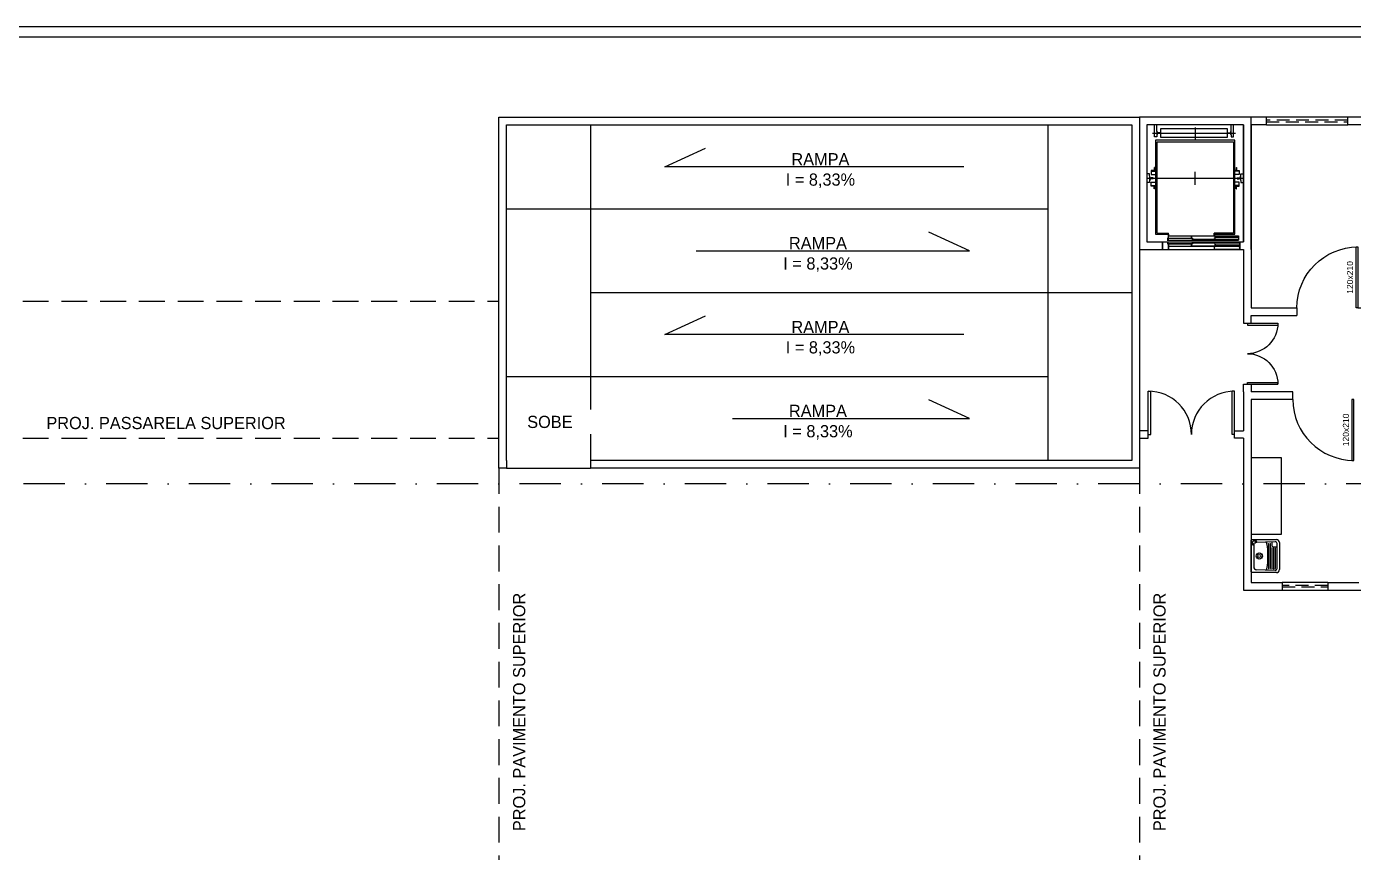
# Model space of a CAD drawing. Header units: centimetres. Extents: x 0 to 1099704, y -139216 to 99734.
# Drawn here: x 1052012 to 1054623, y 11067 to 12691 of the extents above; entities that cross this region are included whole.
import ezdxf
from ezdxf.enums import TextEntityAlignment as Align

# ---------------------------------------------------------------- set-up
doc = ezdxf.new("R2010")
doc.units = ezdxf.units.CM
doc.header["$LTSCALE"] = 4
for name, pattern in [('DASHDOT', [25.4, 12.7, -6.35, 0, -6.35]), ('DASHED2', [9.525, 6.35, -3.175]), ('HIDDENX2', [19.05, 12.7, -6.35]), ('LTYPE_4', [112.5, 56.25, -56.25]), ('LTYPE_6', [168.75, 112.5, -28.125, 0, -28.125])]:
    doc.linetypes.add(name, pattern=pattern)
for name, color, linetype in [('0.1', 1, 'Continuous'), ('0.2', 2, 'Continuous'), ('0.4', 4, 'Continuous'), ('0.6', 6, 'Continuous'), ('001-MOBILIA', 253, 'Continuous'), ('02-CONT', 2, 'Continuous'), ('08', 8, 'Continuous'), ('B-CORTE', 4, 'DASHDOT'), ('C-TEXTO-02', 2, 'Continuous'), ('VISTA3', 3, 'Continuous')]:
    doc.layers.add(name, color=color, linetype=linetype)
doc.styles.add('2mm 1-50', font='arial.ttf', dxfattribs={"height": 0.1})
doc.styles.add('Símbolos', font='ERASLGHT.TTF')

# ---------------------------------------------------------------- blocks, each defined once
blk = doc.blocks.new('1_00e')
blk.add_lwpolyline([(-28.4, -52.3), (-25.4, -52.3), (-25.4, 47.7), (-28.4, 47.7)], close=True)
at = {"color": 1}
blk.add_arc((-28.4, -52.3), 100, 0, 90, dxfattribs=at)
blk = doc.blocks.new('1_00')
for p, q in [((-129.2, 59.1), (-129.2, 109.1)), ((-129.2, 109.1), (-126.2, 109.1)), ((-126.2, 59.1), (-126.2, 109.1)), ((-29.2, 109.1), (-32.2, 109.1)), ((-32.2, 59.1), (-32.2, 109.1)), ((-29.2, 59.1), (-29.2, 109.1)), ((-129.2, 59.1), (-126.2, 59.1)), ((-29.2, 59.1), (-32.2, 59.1))]:
    blk.add_line(p, q)
at = {"color": 1}
for centre, start, end in [((-129.2, 59.1), 0, 90), ((-29.2, 59.1), 90, 180)]:
    blk.add_arc(centre, 50, start, end, dxfattribs=at)
blk = doc.blocks.new('Tanque05')
for p, q in [((243, 89.1), (243, 128.6)), ((244, 129.6), (295, 129.6)), ((296, 128.6), (296, 89.1)), ((246.5, 91.3), (247.1, 106.8)), ((247.1, 106.8), (247.6, 120.8)), ((286.3, 125.6), (252.6, 125.6)), ((288, 127.4), (292.3, 127.4)), ((291.8, 106.8), (291.3, 120.8)), ((292.4, 91.3), (291.8, 106.8)), ((293.3, 121.3), (293.3, 126.4)), ((249.5, 88.1), (289.4, 88.1)), ((250.1, 90.7), (281.4, 90.7)), ((250.2, 93.3), (281.3, 93.3)), ((250.3, 95.9), (281.2, 95.9)), ((250.4, 98.5), (288.5, 98.5)), ((250.5, 101.1), (288.4, 101.1)), ((284.4, 94.9), (284.4, 88.1)), ((285.4, 95.9), (292.3, 95.9)), ((291, 84.1), (248, 84.1))]:
    blk.add_line(p, q)
for radius in [5, 2.5]:
    blk.add_circle((269.5, 116.6), radius)
for centre, radius, start, end in [((244, 128.6), 1, 90, 180), ((295, 128.6), 1, 0, 90), ((249.6, 106.7), 2.5, 177.7757, 260.8257), ((252.6, 120.6), 5, 90, 177.7757), ((286.3, 120.6), 5, 53.6197, 90), ((288, 126.9), 0.5, 90, 254.832), ((286.3, 120.6), 6, 53.6197, 74.832), ((289.6, 125.1), 0.5, 233.6197, 53.6197), ((289.3, 106.7), 2.5, 279.1743, 2.2243), ((291.3, 123), 0.5, 25.1435, 205.1435), ((286.3, 120.6), 5, 2.2243, 25.1435), ((286.3, 120.6), 6, 5.5996, 25.1435), ((292.3, 126.4), 1, 0, 90), ((292.8, 121.3), 0.5, 185.5996, 0), ((248, 89.1), 5, 180, 270), ((249.5, 91.1), 3, 177.7757, 270), ((250.1, 91.7), 1, 177.7757, 270), ((269.5, 229.9), 127.2, 260.8257, 279.1743), ((250.2, 94.3), 1, 177.7757, 270), ((250.3, 96.9), 1, 177.7757, 270), ((250.4, 99.5), 1, 177.7757, 270), ((250.5, 102.1), 1, 177.7757, 270), ((281.2, 96.9), 1, 270, 2.2243), ((281.3, 94.3), 1, 270, 2.2243), ((281.4, 91.7), 1, 270, 2.2243), ((285.4, 94.9), 1, 90, 180), ((288.4, 102.1), 1, 270, 2.2243), ((288.5, 99.5), 1, 270, 2.2243), ((289.4, 91.1), 3, 270, 2.2243), ((291, 89.1), 5, 270, 0)]:
    blk.add_arc(centre, radius, start, end)

msp = doc.modelspace()

# ---------------------------------------------------------------- linework, layer by layer
at = {"layer": '0.1', "linetype": 'DASHED2'}
for p, q in [((1054611.259, 12507.013), (1054451.259, 12507.013)), ((1054451.259, 12504.013), (1054611.259, 12504.013)), ((1054572.259, 11592.013), (1054482.259, 11592.013)), ((1054482.259, 11589.013), (1054572.259, 11589.013))]:
    msp.add_line(p, q, dxfattribs=at)
at = {"layer": '0.1'}
for p, q in [((1053121.259, 12498.013), (1053121.259, 12003.016)), ((1054021.259, 12498.013), (1054021.259, 12168.016)), ((1052956.259, 12333.016), (1054021.259, 12333.016)), ((1054246.759, 12253.013), (1054398.759, 12253.013)), ((1053121.259, 12168.016), (1054186.259, 12168.016)), ((1054021.259, 12168.016), (1054021.259, 12003.016)), ((1052956.259, 12003.016), (1054021.259, 12003.016)), ((1053121.259, 12003.016), (1053121.259, 11838.016)), ((1054021.259, 12003.016), (1054021.259, 11838.016)), ((1052956.259, 11823.016), (1053121.259, 11823.016))]:
    msp.add_line(p, q, dxfattribs=at)
at = {"layer": '0.1', "linetype": 'HIDDENX2'}
for p, q in [((1051547.027, 12151.477), (1052941.259, 12151.477)), ((1051547.027, 11881.48), (1052941.259, 11881.48)), ((1052941.259, 11823.016), (1052941.259, 10807.013)), ((1054201.259, 11823.016), (1054201.259, 10807.013))]:
    msp.add_line(p, q, dxfattribs=at)
at = {"layer": '0.2'}
msp.add_lwpolyline([(1054421.259, 11693.203), (1054481.259, 11693.203), (1054481.259, 11843.203), (1054421.259, 11843.203)], close=True, dxfattribs=at)
at = {"layer": '0.4'}
for points in [[(1045521.803, 9701.981), (1045502.201, 9701.927), (1045884.087, 12691.477), (1058884.527, 12691.477), (1058046.597, 10275.21)], [(1045524.927, 9721.989), (1045901.695, 12671.477), (1058856.423, 12671.477), (1058032.365, 10295.21)]]:
    msp.add_lwpolyline(points, dxfattribs=at)
at = {"layer": '0.6'}
for p, q in [((1054451.259, 12498.013), (1054451.259, 12513.013)), ((1054611.259, 12513.013), (1054451.259, 12513.013)), ((1054611.259, 12498.013), (1054611.259, 12513.013)), ((1054451.259, 12498.013), (1054611.259, 12498.013)), ((1054246.759, 12268.013), (1054246.759, 12253.013)), ((1054246.759, 12268.013), (1054246.759, 12253.013)), ((1054398.759, 12268.013), (1054398.759, 12253.013)), ((1054398.759, 12253.013), (1054398.759, 12268.013)), ((1054406.259, 12123.013), (1054406.259, 12108.013)), ((1054421.259, 12108.013), (1054421.259, 12123.013)), ((1054511.259, 12138.013), (1054511.259, 12123.013)), ((1054406.259, 12108.013), (1054421.259, 12108.013)), ((1054406.259, 11973.013), (1054406.259, 11988.013)), ((1054406.259, 11988.013), (1054421.259, 11988.013)), ((1054421.259, 11988.013), (1054421.259, 11973.013)), ((1054503.259, 11958.013), (1054503.259, 11973.013)), ((1054218.759, 11896.48), (1054201.259, 11896.48)), ((1054201.259, 11881.48), (1054218.759, 11881.48)), ((1054218.759, 11881.48), (1054218.759, 11896.48)), ((1054388.759, 11881.48), (1054388.759, 11896.48)), ((1054388.759, 11896.48), (1054406.259, 11896.48)), ((1054406.259, 11881.48), (1054388.759, 11881.48)), ((1052956.259, 11838.016), (1052956.259, 11823.016)), ((1053121.259, 11838.016), (1053121.259, 11823.016)), ((1054482.259, 11598.013), (1054482.259, 11583.013)), ((1054572.259, 11598.013), (1054482.259, 11598.013)), ((1054572.259, 11598.013), (1054572.259, 11583.013)), ((1054482.259, 11583.013), (1054572.259, 11583.013))]:
    msp.add_line(p, q, dxfattribs=at)
for points in [[(1052956.259, 11823.016), (1052941.259, 11823.016), (1052941.259, 12513.013), (1054201.259, 12513.013), (1054201.259, 11823.016), (1053121.259, 11823.016)], [(1054421.259, 12253.013), (1054421.259, 12513.013), (1054201.259, 12513.013), (1054201.259, 12253.013), (1054246.759, 12253.013)], [(1054451.259, 12513.013), (1054406.259, 12513.013)], [(1054656.259, 12513.013), (1054611.259, 12513.013)], [(1052956.259, 11838.016), (1052956.259, 12498.013), (1054186.259, 12498.013), (1054186.259, 11838.016), (1053121.259, 11838.016)], [(1054406.259, 12498.013), (1054216.259, 12498.013), (1054216.259, 12268.013), (1054246.759, 12268.013)], [(1054406.259, 12498.013), (1054406.259, 12268.013)], [(1054406.259, 12268.013), (1054406.259, 12498.013)], [(1054451.259, 12498.013), (1054421.259, 12498.013), (1054421.259, 12138.013), (1054511.259, 12138.013)], [(1054421.259, 12253.013), (1054421.259, 12498.013)], [(1054631.259, 12138.013), (1054641.259, 12138.013), (1054641.259, 12498.013), (1054611.259, 12498.013)], [(1054398.759, 12268.013), (1054406.259, 12268.013)], [(1054398.759, 12253.013), (1054406.259, 12253.013)], [(1054406.259, 12253.013), (1054406.259, 12123.013)], [(1054421.259, 12123.013), (1054511.259, 12123.013)], [(1054406.259, 11973.013), (1054406.259, 11896.48)], [(1054503.259, 11973.013), (1054421.259, 11973.013)], [(1054503.259, 11958.013), (1054421.259, 11958.013), (1054421.259, 11598.013), (1054482.259, 11598.013)], [(1054406.259, 11881.48), (1054406.259, 11583.013), (1054482.259, 11583.013)], [(1054572.259, 11598.013), (1054633.259, 11598.013)], [(1054572.259, 11583.013), (1054648.259, 11583.013)]]:
    msp.add_lwpolyline(points, dxfattribs=at)
at = {"layer": '08', "color": 253, "linetype": 'LTYPE_6'}
for p, q in [((1054226.983, 12482.013), (1054390.159, 12482.013)), ((1054311.259, 12493.066), (1054311.259, 12470.13)), ((1054311.259, 12380.221), (1054311.259, 12405.451)), ((1054216.259, 12393.013), (1054405.289, 12393.013))]:
    msp.add_line(p, q, dxfattribs=at)
at = {"layer": '08', "color": 253}
for p, q in [((1054230.859, 12474.763), (1054230.859, 12498.013)), ((1054235.859, 12485.263), (1054235.859, 12498.013)), ((1054236.259, 12484.863), (1054235.859, 12485.263)), ((1054235.859, 12485.263), (1054235.859, 12478.763)), ((1054236.259, 12484.863), (1054236.259, 12482.213)), ((1054237.559, 12482.213), (1054236.259, 12482.213)), ((1054236.259, 12481.813), (1054236.259, 12479.163)), ((1054237.559, 12481.813), (1054236.259, 12481.813)), ((1054237.559, 12482.213), (1054237.759, 12482.413)), ((1054237.759, 12481.613), (1054237.559, 12481.813)), ((1054241.259, 12482.413), (1054237.759, 12482.413)), ((1054241.259, 12481.613), (1054237.759, 12481.613)), ((1054241.259, 12482.413), (1054241.259, 12481.613)), ((1054243.259, 12491.013), (1054374.259, 12491.013)), ((1054243.259, 12473.013), (1054243.259, 12491.013)), ((1054374.259, 12491.013), (1054374.259, 12473.013)), ((1054376.259, 12482.413), (1054379.759, 12482.413)), ((1054376.259, 12481.613), (1054376.259, 12482.413)), ((1054376.259, 12481.613), (1054379.759, 12481.613)), ((1054379.759, 12482.413), (1054379.959, 12482.213)), ((1054379.959, 12481.813), (1054379.759, 12481.613)), ((1054379.959, 12482.213), (1054381.259, 12482.213)), ((1054379.959, 12481.813), (1054381.259, 12481.813)), ((1054381.259, 12484.863), (1054381.659, 12485.263)), ((1054381.259, 12482.213), (1054381.259, 12484.863)), ((1054381.259, 12479.163), (1054381.259, 12481.813)), ((1054381.659, 12485.263), (1054381.659, 12498.013)), ((1054381.659, 12478.763), (1054381.659, 12485.263)), ((1054386.659, 12474.763), (1054386.659, 12498.013)), ((1054235.859, 12474.763), (1054230.859, 12474.763)), ((1054233.259, 12468.013), (1054233.259, 12283.013)), ((1054389.259, 12468.013), (1054233.259, 12468.013)), ((1054236.259, 12479.163), (1054235.859, 12478.763)), ((1054235.859, 12478.763), (1054235.859, 12474.763)), ((1054236.259, 12465.013), (1054386.259, 12465.013)), ((1054236.259, 12285.013), (1054236.259, 12465.013)), ((1054374.259, 12473.013), (1054243.259, 12473.013)), ((1054357.194, 12465.013), (1054357.194, 12465.013)), ((1054381.259, 12479.163), (1054381.659, 12478.763)), ((1054381.659, 12478.763), (1054381.659, 12474.763)), ((1054381.659, 12474.763), (1054386.659, 12474.763)), ((1054386.259, 12465.013), (1054386.259, 12285.013)), ((1054389.259, 12283.013), (1054389.259, 12468.013)), ((1054224.759, 12408.613), (1054224.759, 12400.513)), ((1054230.159, 12408.613), (1054224.759, 12408.613)), ((1054230.759, 12408.013), (1054224.759, 12408.013)), ((1054230.159, 12414.013), (1054230.159, 12408.613)), ((1054230.759, 12414.013), (1054230.159, 12414.013)), ((1054230.759, 12414.013), (1054230.759, 12408.013)), ((1054230.759, 12408.013), (1054233.259, 12408.013)), ((1054391.759, 12408.013), (1054389.259, 12408.013)), ((1054391.759, 12414.013), (1054392.359, 12414.013)), ((1054391.759, 12414.013), (1054391.759, 12408.013)), ((1054391.759, 12408.013), (1054397.759, 12408.013)), ((1054392.359, 12414.013), (1054392.359, 12408.613)), ((1054392.359, 12408.613), (1054397.759, 12408.613)), ((1054397.759, 12408.613), (1054397.759, 12400.513)), ((1054221.259, 12401.513), (1054216.259, 12401.513)), ((1054221.259, 12384.513), (1054216.259, 12384.513)), ((1054221.259, 12397.513), (1054221.259, 12401.513)), ((1054221.259, 12397.513), (1054221.709, 12397.513)), ((1054221.259, 12397.513), (1054221.259, 12393.013)), ((1054221.259, 12393.013), (1054221.259, 12388.513)), ((1054221.259, 12388.513), (1054221.709, 12388.513)), ((1054221.259, 12388.513), (1054221.259, 12384.513)), ((1054222.077, 12397.163), (1054221.709, 12397.513)), ((1054222.077, 12388.862), (1054221.709, 12388.513)), ((1054222.242, 12393.812), (1054222.077, 12397.163)), ((1054222.242, 12392.213), (1054222.077, 12388.862)), ((1054222.609, 12393.463), (1054222.242, 12393.812)), ((1054222.242, 12392.213), (1054222.609, 12392.563)), ((1054224.209, 12393.463), (1054222.609, 12393.463)), ((1054224.209, 12392.563), (1054222.609, 12392.563)), ((1054224.209, 12393.463), (1054224.559, 12393.813)), ((1054224.209, 12392.563), (1054224.559, 12392.213)), ((1054228.759, 12393.813), (1054224.559, 12393.813)), ((1054228.759, 12392.213), (1054224.559, 12392.213)), ((1054224.759, 12400.513), (1054230.759, 12400.513)), ((1054224.759, 12385.513), (1054230.759, 12385.513)), ((1054224.759, 12377.413), (1054224.759, 12385.513)), ((1054230.759, 12378.013), (1054224.759, 12378.013)), ((1054230.159, 12377.413), (1054224.759, 12377.413)), ((1054228.759, 12393.013), (1054228.759, 12393.813)), ((1054228.759, 12393.013), (1054228.759, 12392.213)), ((1054230.159, 12372.013), (1054230.159, 12377.413)), ((1054230.759, 12400.513), (1054233.259, 12400.513)), ((1054230.759, 12385.513), (1054233.259, 12385.513)), ((1054230.759, 12372.013), (1054230.759, 12378.013)), ((1054230.759, 12378.013), (1054233.259, 12378.013)), ((1054391.759, 12400.513), (1054389.259, 12400.513)), ((1054391.759, 12385.513), (1054389.259, 12385.513)), ((1054391.759, 12378.013), (1054389.259, 12378.013)), ((1054397.759, 12400.513), (1054391.759, 12400.513)), ((1054397.759, 12385.513), (1054391.759, 12385.513)), ((1054391.759, 12378.013), (1054397.759, 12378.013)), ((1054391.759, 12372.013), (1054391.759, 12378.013)), ((1054392.359, 12377.413), (1054397.759, 12377.413)), ((1054392.359, 12372.013), (1054392.359, 12377.413)), ((1054393.759, 12393.813), (1054397.959, 12393.813)), ((1054393.759, 12393.013), (1054393.759, 12393.813)), ((1054393.759, 12393.013), (1054393.759, 12392.213)), ((1054393.759, 12392.213), (1054397.959, 12392.213)), ((1054397.759, 12377.413), (1054397.759, 12385.513)), ((1054398.309, 12393.463), (1054397.959, 12393.813)), ((1054398.309, 12392.563), (1054397.959, 12392.213)), ((1054398.309, 12393.463), (1054399.909, 12393.463)), ((1054398.309, 12392.563), (1054399.909, 12392.563)), ((1054400.277, 12393.812), (1054399.909, 12393.463)), ((1054399.909, 12392.563), (1054400.277, 12392.213)), ((1054400.277, 12393.812), (1054400.442, 12397.163)), ((1054400.277, 12392.213), (1054400.442, 12388.862)), ((1054400.442, 12397.163), (1054400.809, 12397.513)), ((1054400.442, 12388.862), (1054400.809, 12388.513)), ((1054401.259, 12397.513), (1054400.809, 12397.513)), ((1054401.259, 12388.513), (1054400.809, 12388.513)), ((1054401.259, 12397.513), (1054401.259, 12401.513)), ((1054401.259, 12401.513), (1054406.259, 12401.513)), ((1054401.259, 12393.013), (1054401.259, 12397.513)), ((1054401.259, 12388.513), (1054401.259, 12393.013)), ((1054401.259, 12388.513), (1054401.259, 12384.513)), ((1054401.259, 12384.513), (1054406.259, 12384.513)), ((1054230.759, 12372.013), (1054230.159, 12372.013)), ((1054391.759, 12372.013), (1054392.359, 12372.013)), ((1054233.259, 12283.013), (1054258.559, 12283.013)), ((1054236.259, 12285.013), (1054258.759, 12285.013)), ((1054255.759, 12271.213), (1054257.059, 12271.213)), ((1054255.759, 12271.013), (1054255.759, 12271.213)), ((1054257.059, 12275.713), (1054258.559, 12275.713)), ((1054257.059, 12271.213), (1054257.059, 12275.713)), ((1054257.259, 12275.513), (1054257.259, 12271.013)), ((1054258.759, 12275.513), (1054257.259, 12275.513)), ((1054257.559, 12275.013), (1054305.759, 12275.013)), ((1054257.559, 12271.013), (1054257.559, 12275.013)), ((1054257.759, 12274.813), (1054257.759, 12271.213)), ((1054305.559, 12274.813), (1054257.759, 12274.813)), ((1054257.759, 12271.213), (1054259.059, 12271.213)), ((1054258.559, 12283.013), (1054258.559, 12280.013)), ((1054258.559, 12275.713), (1054258.559, 12280.013)), ((1054258.759, 12280.013), (1054258.759, 12285.013)), ((1054258.759, 12275.513), (1054258.759, 12280.013)), ((1054258.759, 12280.013), (1054396.259, 12280.013)), ((1054259.059, 12271.213), (1054259.059, 12271.013)), ((1054303.759, 12279.513), (1054350.759, 12279.513)), ((1054303.759, 12279.513), (1054303.759, 12275.513)), ((1054303.759, 12275.513), (1054305.259, 12275.513)), ((1054350.559, 12279.313), (1054303.959, 12279.313)), ((1054303.959, 12275.713), (1054303.959, 12279.313)), ((1054305.259, 12275.713), (1054303.959, 12275.713)), ((1054304.259, 12271.213), (1054305.559, 12271.213)), ((1054304.259, 12271.013), (1054304.259, 12271.213)), ((1054305.259, 12275.513), (1054305.259, 12275.713)), ((1054305.559, 12271.213), (1054305.559, 12274.813)), ((1054305.759, 12275.013), (1054305.759, 12271.013)), ((1054305.759, 12273.513), (1054396.259, 12273.513)), ((1054396.259, 12272.513), (1054305.759, 12272.513)), ((1054386.259, 12285.013), (1054348.759, 12285.013)), ((1054348.759, 12280.013), (1054348.759, 12285.013)), ((1054348.959, 12283.013), (1054389.259, 12283.013)), ((1054348.959, 12280.213), (1054348.959, 12283.013)), ((1054350.259, 12280.213), (1054348.959, 12280.213)), ((1054349.259, 12275.713), (1054350.559, 12275.713)), ((1054349.259, 12275.513), (1054349.259, 12275.713)), ((1054350.759, 12275.513), (1054349.259, 12275.513)), ((1054350.259, 12280.013), (1054350.259, 12280.213)), ((1054350.559, 12275.713), (1054350.559, 12279.313)), ((1054350.759, 12279.513), (1054350.759, 12275.513)), ((1054396.259, 12278.013), (1054350.759, 12278.013)), ((1054350.759, 12277.013), (1054396.259, 12277.013)), ((1054396.259, 12280.013), (1054396.259, 12271.013)), ((1054246.759, 12268.013), (1054255.759, 12268.013)), ((1054246.759, 12259.013), (1054246.759, 12268.013)), ((1054246.759, 12253.013), (1054246.759, 12268.013)), ((1054246.759, 12253.013), (1054246.759, 12264.013)), ((1054246.759, 12259.013), (1054248.259, 12259.013)), ((1054246.959, 12258.813), (1054246.959, 12253.213)), ((1054248.259, 12258.813), (1054246.959, 12258.813)), ((1054248.259, 12259.013), (1054248.259, 12258.813)), ((1054255.759, 12271.013), (1054396.259, 12271.013)), ((1054255.759, 12268.013), (1054398.759, 12268.013)), ((1054255.759, 12268.013), (1054255.759, 12267.813)), ((1054255.759, 12267.813), (1054257.059, 12267.813)), ((1054257.059, 12267.813), (1054257.059, 12263.313)), ((1054257.059, 12263.313), (1054258.559, 12263.313)), ((1054257.259, 12263.513), (1054257.259, 12268.013)), ((1054258.759, 12263.513), (1054257.259, 12263.513)), ((1054257.559, 12268.013), (1054257.559, 12264.013)), ((1054257.559, 12264.013), (1054305.759, 12264.013)), ((1054257.759, 12267.813), (1054259.059, 12267.813)), ((1054257.759, 12264.213), (1054257.759, 12267.813)), ((1054305.559, 12264.213), (1054257.759, 12264.213)), ((1054258.559, 12263.313), (1054258.559, 12253.213)), ((1054258.759, 12253.013), (1054258.759, 12263.513)), ((1054398.759, 12259.013), (1054258.759, 12259.013)), ((1054259.059, 12267.813), (1054259.059, 12268.013)), ((1054303.759, 12263.513), (1054305.259, 12263.513)), ((1054303.759, 12259.513), (1054303.759, 12263.513)), ((1054303.759, 12259.513), (1054350.759, 12259.513)), ((1054303.959, 12263.313), (1054303.959, 12259.713)), ((1054305.259, 12263.313), (1054303.959, 12263.313)), ((1054350.559, 12259.713), (1054303.959, 12259.713)), ((1054304.259, 12268.013), (1054304.259, 12267.813)), ((1054304.259, 12267.813), (1054305.559, 12267.813)), ((1054305.259, 12263.513), (1054305.259, 12263.313)), ((1054305.559, 12267.813), (1054305.559, 12264.213)), ((1054305.759, 12264.013), (1054305.759, 12268.013)), ((1054305.759, 12266.513), (1054398.759, 12266.513)), ((1054398.759, 12265.513), (1054305.759, 12265.513)), ((1054348.759, 12259.013), (1054348.759, 12253.013)), ((1054348.759, 12253.013), (1054398.759, 12253.013)), ((1054348.959, 12253.213), (1054348.959, 12258.813)), ((1054348.959, 12258.813), (1054350.259, 12258.813)), ((1054398.559, 12253.213), (1054348.959, 12253.213)), ((1054349.259, 12263.513), (1054349.259, 12263.313)), ((1054350.759, 12263.513), (1054349.259, 12263.513)), ((1054349.259, 12263.313), (1054350.559, 12263.313)), ((1054350.259, 12258.813), (1054350.259, 12259.013)), ((1054350.559, 12263.313), (1054350.559, 12259.713)), ((1054350.759, 12259.513), (1054350.759, 12263.513)), ((1054350.759, 12262.013), (1054398.759, 12262.013)), ((1054398.759, 12261.013), (1054350.759, 12261.013)), ((1054397.259, 12259.013), (1054397.259, 12258.813)), ((1054397.259, 12258.813), (1054398.559, 12258.813)), ((1054398.559, 12258.813), (1054398.559, 12253.213)), ((1054398.759, 12268.013), (1054398.759, 12259.013)), ((1054398.759, 12268.013), (1054398.759, 12253.013)), ((1054398.759, 12253.013), (1054398.759, 12264.013))]:
    msp.add_line(p, q, dxfattribs=at)
at = {"layer": '08', "color": 253, "linetype": 'LTYPE_4'}
for p, q in [((1054224.759, 12407.163), (1054230.759, 12407.163)), ((1054230.759, 12407.163), (1054233.259, 12407.163)), ((1054391.759, 12407.163), (1054389.259, 12407.163)), ((1054397.759, 12407.163), (1054391.759, 12407.163)), ((1054224.759, 12378.863), (1054230.759, 12378.863)), ((1054230.759, 12378.863), (1054233.259, 12378.863)), ((1054391.759, 12378.863), (1054389.259, 12378.863)), ((1054397.759, 12378.863), (1054391.759, 12378.863))]:
    msp.add_line(p, q, dxfattribs=at)
at = {"layer": 'B-CORTE', "ltscale": 1.6}
msp.add_line((1058756.237, 11791.695), (1045447.892, 11791.695), dxfattribs=at)

# ---------------------------------------------------------------- block references
at = {"layer": '001-MOBILIA', "ltscale": 10, "xscale": 1.226415094339667, "yscale": 1.226415094339667, "zscale": 1.226415094339667, "rotation": 90}
msp.add_blockref('Tanque05', (1054580.263, 11319.335), dxfattribs=at)
at = {"layer": '02-CONT'}
for name, p, xscale, yscale, zscale in [('1_00e', (1054597.173, 12200.716), -1.2, 1.2, 1.2), ('1_00', (1054438.354, 11788.591), 1.699999999999993, 1.699999999999993, 1.699999999999993)]:
    msp.add_blockref(name, p, dxfattribs=dict(at, xscale=xscale, yscale=yscale, zscale=zscale))
at = {"layer": '02-CONT', "yscale": 1.2, "zscale": 1.2}
for name, p, xscale, rotation in [('1_00', (1054342.896, 12143.02), -1.2, 270), ('1_00e', (1054589.173, 11895.309), 1.2, 180)]:
    msp.add_blockref(name, p, dxfattribs=dict(at, xscale=xscale, rotation=rotation))

# ---------------------------------------------------------------- texts
at = {"layer": '02-CONT', "style": '2mm 1-50'}
for p in [(1054615.659, 12197.959), (1054607.659, 11898.013)]:
    msp.add_text('120x210', height=12, rotation=90, dxfattribs=at).set_placement(p, align=Align.MIDDLE_CENTER)

# ---------------------------------------------------------------- next in the draw order: texts
at = {"layer": 'C-TEXTO-02', "char_height": 24, "style": 'Símbolos', "bg_fill": 2}
for s, insert, width, attachment_point in [('\\pxqc;RAMPA\\PI = 8,33%', (1053769.59, 12442.456), 391.80878, 3), ('\\pxqc;RAMPA\\PI = 8,33%', (1053372.929, 12277.456), 391.80878, 1), ('\\pxqc;RAMPA\\PI = 8,33%', (1053769.59, 12112.456), 391.80878, 3), ('\\pxqc;RAMPA\\PI = 8,33%', (1053372.929, 11947.456), 391.80878, 1), ('PROJ. PASSARELA SUPERIOR', (1052050.693, 11923.599), 536.35929, 1)]:
    msp.add_mtext(s, dxfattribs=dict(at, insert=insert, width=width, attachment_point=attachment_point))
at = {"layer": 'C-TEXTO-02', "char_height": 24, "width": 536.35929, "attachment_point": 1, "rotation": 90, "style": 'Símbolos', "bg_fill": 2}
for insert in [(1052968.944, 11108.736), (1054228.944, 11108.736)]:
    msp.add_mtext('PROJ. PAVIMENTO SUPERIOR', dxfattribs=dict(at, insert=insert))

# ---------------------------------------------------------------- next in the draw order: linework, layer by layer
at = {"layer": 'VISTA3'}
for points in [[(1053855.733, 12415.516), (1053267.583, 12415.516), (1053347.655, 12452.268)], [(1053329.433, 12250.516), (1053867.322, 12250.516), (1053787.25, 12287.268)], [(1053855.733, 12085.516), (1053267.583, 12085.516), (1053347.655, 12122.268)], [(1053329.433, 11920.516), (1053867.322, 11920.516), (1053787.25, 11957.268)]]:
    msp.add_lwpolyline(points, dxfattribs=at)

# ---------------------------------------------------------------- next in the draw order: texts
at = {"layer": 'C-TEXTO-02', "insert": (1052996.791, 11925.767), "char_height": 24, "width": 391.80878, "attachment_point": 1, "style": 'Símbolos', "bg_fill": 2}
msp.add_mtext('SOBE', dxfattribs=at)

doc.saveas('drawing.dxf')
